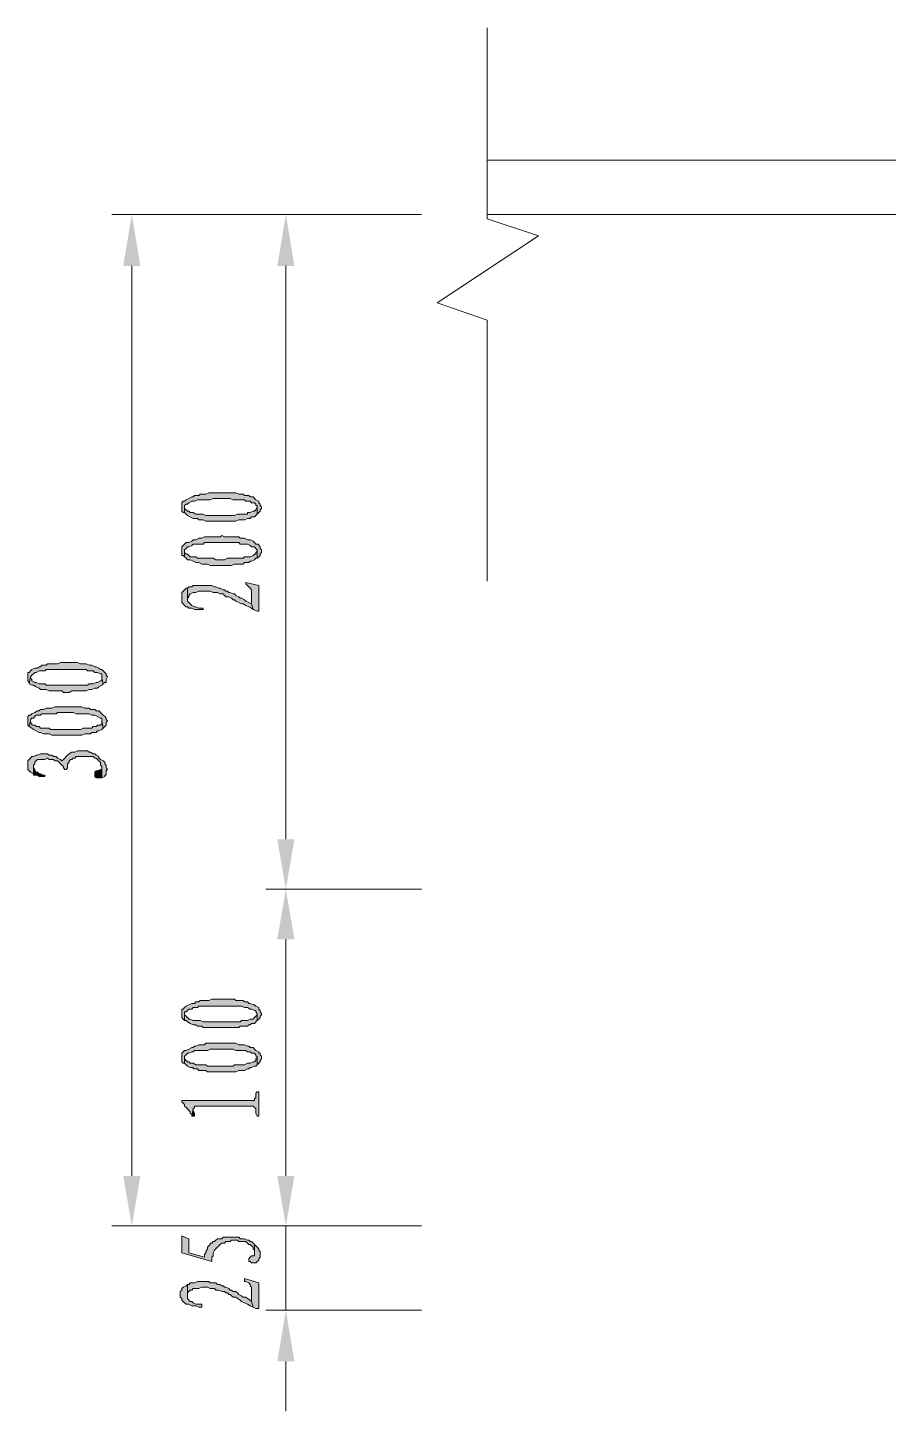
# Model space of a CAD drawing. Header units: inches. Extents: x 20 to 409, y 5 to 283.
# Drawn here: x 100.68 to 126.22, y 83.71 to 124.77 of the extents above; entities that cross this region are included whole.
import ezdxf

# ---------------------------------------------------------------- set-up
doc = ezdxf.new("R2010")
doc.units = ezdxf.units.IN
doc.header["$MEASUREMENT"] = 0
doc.layers.add('C00-00-00', color=7, linetype='Continuous')

msp = doc.modelspace()

# ---------------------------------------------------------------- hatches: boundary and pattern name
at = {"layer": 'C00-00-00'}
h = msp.add_hatch(color=0, dxfattribs=at)
h.dxf.hatch_style = 2
h.paths.add_polyline_path([(103.514, 117.704), (104.022, 117.704), (103.768, 119.228)])
h = msp.add_hatch(color=0, dxfattribs=at)
h.dxf.hatch_style = 2
h.paths.add_polyline_path([(108.086, 117.704), (108.594, 117.704), (108.34, 119.228)])
h = msp.add_hatch(color=0, dxfattribs=at)
h.dxf.hatch_style = 2
h.paths.add_polyline_path([(105.25, 110.55), (105.25, 110.423), (105.292, 110.381), (105.334, 110.381), (105.334, 110.55), (105.334, 110.592), (105.377, 110.635), (105.419, 110.635), (105.461, 110.677), (105.546, 110.719), (105.631, 110.719), (105.715, 110.762), (106.096, 110.762), (106.181, 110.804), (106.435, 110.804), (106.689, 110.804), (106.774, 110.762), (107.112, 110.762), (107.155, 110.719), (107.282, 110.719), (107.324, 110.677), (107.409, 110.677), (107.451, 110.635), (107.451, 110.592), (107.493, 110.592), (107.493, 110.338), (107.536, 110.381), (107.578, 110.423), (107.578, 110.465), (107.62, 110.508), (107.62, 110.55), (107.578, 110.592), (107.578, 110.635), (107.536, 110.677), (107.536, 110.719), (107.451, 110.762), (107.409, 110.804), (107.366, 110.846), (107.282, 110.846), (107.239, 110.889), (107.112, 110.889), (107.07, 110.931), (106.943, 110.931), (106.858, 110.973), (106.054, 110.973), (105.969, 110.931), (105.8, 110.931), (105.758, 110.889), (105.631, 110.889), (105.588, 110.846), (105.546, 110.846), (105.461, 110.804), (105.377, 110.762), (105.334, 110.719), (105.292, 110.719), (105.25, 110.677)])
h = msp.add_hatch(color=0, dxfattribs=at)
h.dxf.hatch_style = 2
h.paths.add_polyline_path([(105.334, 110.381), (105.377, 110.338), (105.419, 110.296), (105.504, 110.254), (105.588, 110.211), (105.715, 110.211), (105.758, 110.169), (105.885, 110.169), (105.969, 110.127), (106.858, 110.127), (106.943, 110.169), (106.985, 110.169), (107.07, 110.169), (107.112, 110.169), (107.197, 110.211), (107.282, 110.211), (107.324, 110.254), (107.409, 110.254), (107.451, 110.296), (107.493, 110.338), (107.493, 110.55), (107.451, 110.465), (107.409, 110.423), (107.366, 110.423), (107.282, 110.381), (107.197, 110.381), (107.197, 110.338), (106.901, 110.338), (106.816, 110.296), (105.969, 110.296), (105.885, 110.338), (105.673, 110.338), (105.588, 110.381), (105.504, 110.381), (105.461, 110.423), (105.419, 110.423), (105.377, 110.465), (105.334, 110.508), (105.334, 110.55)])
h = msp.add_hatch(color=0, dxfattribs=at)
h.dxf.hatch_style = 2
h.paths.add_polyline_path([(105.25, 109.238), (105.25, 109.111), (105.292, 109.111), (105.334, 109.068), (105.334, 109.28), (105.377, 109.322), (105.419, 109.365), (105.461, 109.365), (105.546, 109.407), (105.588, 109.449), (105.885, 109.449), (105.927, 109.492), (106.435, 109.492), (106.943, 109.492), (106.985, 109.449), (107.197, 109.449), (107.282, 109.407), (107.324, 109.365), (107.409, 109.365), (107.451, 109.322), (107.493, 109.28), (107.493, 109.026), (107.536, 109.068), (107.578, 109.111), (107.578, 109.153), (107.62, 109.195), (107.62, 109.28), (107.578, 109.322), (107.578, 109.365), (107.536, 109.407), (107.536, 109.449), (107.451, 109.449), (107.409, 109.492), (107.366, 109.534), (107.282, 109.576), (107.197, 109.576), (107.112, 109.619), (106.985, 109.619), (106.943, 109.661), (106.52, 109.661), (106.435, 109.703), (106.393, 109.661), (105.927, 109.661), (105.842, 109.619), (105.758, 109.619), (105.673, 109.576), (105.588, 109.576), (105.546, 109.534), (105.461, 109.492), (105.377, 109.492), (105.334, 109.449), (105.292, 109.407), (105.25, 109.365)])
h = msp.add_hatch(color=0, dxfattribs=at)
h.dxf.hatch_style = 2
h.paths.add_polyline_path([(105.334, 109.068), (105.377, 109.026), (105.419, 108.984), (105.504, 108.984), (105.588, 108.941), (105.673, 108.899), (105.758, 108.899), (105.842, 108.857), (106.012, 108.857), (106.096, 108.814), (106.731, 108.814), (106.816, 108.857), (106.985, 108.857), (107.07, 108.857), (107.112, 108.899), (107.239, 108.899), (107.282, 108.941), (107.324, 108.941), (107.409, 108.984), (107.451, 109.026), (107.493, 109.026), (107.493, 109.238), (107.451, 109.195), (107.451, 109.153), (107.409, 109.153), (107.366, 109.111), (107.282, 109.068), (107.112, 109.068), (107.07, 109.026), (106.604, 109.026), (106.52, 108.984), (106.266, 108.984), (106.181, 109.026), (105.715, 109.026), (105.673, 109.068), (105.504, 109.068), (105.461, 109.111), (105.419, 109.153), (105.377, 109.153), (105.334, 109.195), (105.334, 109.238)])
h = msp.add_hatch(color=0, dxfattribs=at)
h.dxf.hatch_style = 2
h.paths.add_polyline_path([(105.25, 107.883), (105.25, 107.714), (105.292, 107.671), (105.334, 107.629), (105.377, 107.587), (105.419, 107.587), (105.461, 107.544), (105.546, 107.544), (105.631, 107.502), (105.885, 107.502), (105.885, 107.544), (105.758, 107.544), (105.673, 107.587), (105.631, 107.587), (105.546, 107.629), (105.504, 107.671), (105.461, 107.714), (105.419, 107.756), (105.419, 107.798), (105.419, 108.137), (105.377, 108.137), (105.334, 108.095), (105.292, 108.052), (105.25, 108.01)])
h = msp.add_hatch(color=0, dxfattribs=at)
h.dxf.hatch_style = 2
h.paths.add_polyline_path([(105.419, 108.137), (105.419, 107.798), (105.419, 107.841), (105.461, 107.883), (105.461, 107.925), (105.504, 107.968), (105.588, 108.01), (105.673, 108.01), (105.758, 108.052), (106.096, 108.052), (106.181, 108.01), (106.308, 108.01), (106.393, 107.968), (106.477, 107.968), (106.52, 107.925), (106.562, 107.883), (106.604, 107.883), (106.647, 107.883), (106.731, 107.841), (106.774, 107.798), (106.816, 107.798), (106.858, 107.756), (106.943, 107.714), (107.028, 107.671), (107.07, 107.671), (107.155, 107.629), (107.239, 107.587), (107.324, 107.544), (107.366, 107.502), (107.324, 107.671), (107.239, 107.714), (107.155, 107.756), (107.112, 107.798), (107.028, 107.841), (106.985, 107.841), (106.943, 107.883), (106.858, 107.925), (106.816, 107.968), (106.774, 107.968), (106.689, 108.01), (106.647, 108.01), (106.604, 108.052), (106.562, 108.052), (106.52, 108.095), (106.477, 108.095), (106.393, 108.137), (106.35, 108.137), (106.266, 108.179), (106.223, 108.179), (106.139, 108.222), (105.588, 108.222), (105.546, 108.179), (105.461, 108.179)])
h = msp.add_hatch(color=0, dxfattribs=at)
h.dxf.hatch_style = 2
h.paths.add_polyline_path([(107.155, 108.306), (107.155, 108.264), (107.197, 108.222), (107.239, 108.179), (107.282, 108.137), (107.324, 108.095), (107.324, 107.671), (107.366, 107.502), (107.493, 107.46), (107.536, 107.46), (107.536, 108.222)])
h = msp.add_hatch(color=0, dxfattribs=at)
h.dxf.hatch_style = 2
h.paths.add_polyline_path([(100.678, 105.512), (100.678, 105.385), (100.72, 105.343), (100.72, 105.301), (100.762, 105.512), (100.805, 105.555), (100.847, 105.597), (100.889, 105.639), (100.932, 105.639), (101.016, 105.682), (101.186, 105.682), (101.228, 105.724), (101.821, 105.724), (101.863, 105.724), (102.413, 105.724), (102.456, 105.682), (102.625, 105.682), (102.667, 105.639), (102.752, 105.639), (102.837, 105.597), (102.879, 105.597), (102.879, 105.555), (102.879, 105.47), (102.921, 105.301), (102.964, 105.343), (103.006, 105.343), (103.006, 105.385), (103.006, 105.428), (103.048, 105.512), (103.006, 105.555), (103.006, 105.597), (102.964, 105.639), (102.921, 105.682), (102.879, 105.724), (102.837, 105.724), (102.794, 105.766), (102.71, 105.809), (102.667, 105.809), (102.583, 105.851), (102.498, 105.851), (102.413, 105.893), (102.244, 105.893), (102.159, 105.936), (101.651, 105.936), (101.567, 105.893), (101.27, 105.893), (101.228, 105.851), (101.101, 105.851), (101.059, 105.809), (101.016, 105.809), (100.974, 105.766), (100.889, 105.766), (100.805, 105.724), (100.762, 105.682), (100.72, 105.639), (100.678, 105.639), (100.678, 105.597)])
h = msp.add_hatch(color=0, dxfattribs=at)
h.dxf.hatch_style = 2
h.paths.add_polyline_path([(100.72, 105.301), (100.805, 105.258), (100.847, 105.258), (100.932, 105.216), (101.016, 105.174), (101.059, 105.131), (101.228, 105.131), (101.313, 105.089), (101.694, 105.089), (101.736, 105.047), (101.905, 105.047), (101.99, 105.089), (102.413, 105.089), (102.498, 105.131), (102.583, 105.131), (102.667, 105.174), (102.752, 105.174), (102.794, 105.216), (102.879, 105.258), (102.921, 105.301), (102.879, 105.47), (102.879, 105.385), (102.837, 105.385), (102.752, 105.343), (102.71, 105.343), (102.625, 105.301), (102.498, 105.301), (102.456, 105.258), (101.228, 105.258), (101.186, 105.301), (101.016, 105.301), (100.932, 105.343), (100.889, 105.343), (100.805, 105.385), (100.805, 105.428), (100.762, 105.47), (100.762, 105.512)])
h = msp.add_hatch(color=0, dxfattribs=at)
h.dxf.hatch_style = 2
h.paths.add_polyline_path([(100.678, 104.2), (100.678, 104.073), (100.72, 104.031), (100.762, 104.2), (100.762, 104.242), (100.805, 104.285), (100.847, 104.285), (100.889, 104.327), (100.932, 104.369), (101.059, 104.369), (101.101, 104.412), (101.524, 104.412), (101.567, 104.454), (101.821, 104.454), (101.863, 104.454), (102.032, 104.454), (102.117, 104.412), (102.498, 104.412), (102.583, 104.369), (102.667, 104.369), (102.752, 104.327), (102.837, 104.285), (102.879, 104.285), (102.879, 104.242), (102.879, 104.2), (102.921, 103.988), (102.964, 104.031), (103.006, 104.073), (103.006, 104.158), (103.048, 104.2), (103.006, 104.242), (103.006, 104.285), (102.964, 104.327), (102.921, 104.369), (102.879, 104.412), (102.837, 104.454), (102.794, 104.496), (102.71, 104.496), (102.667, 104.539), (102.54, 104.539), (102.498, 104.581), (102.371, 104.581), (102.286, 104.623), (101.482, 104.623), (101.397, 104.581), (101.228, 104.581), (101.143, 104.539), (101.059, 104.539), (101.016, 104.496), (100.974, 104.496), (100.889, 104.454), (100.805, 104.412), (100.762, 104.369), (100.72, 104.369), (100.678, 104.327)])
h = msp.add_hatch(color=0, dxfattribs=at)
h.dxf.hatch_style = 2
h.paths.add_polyline_path([(100.72, 104.031), (100.805, 103.988), (100.847, 103.946), (100.932, 103.904), (101.016, 103.861), (101.059, 103.861), (101.143, 103.819), (101.313, 103.819), (101.397, 103.777), (102.286, 103.777), (102.371, 103.819), (102.413, 103.819), (102.498, 103.819), (102.54, 103.819), (102.583, 103.861), (102.71, 103.861), (102.752, 103.904), (102.794, 103.904), (102.879, 103.946), (102.921, 103.988), (102.879, 104.2), (102.879, 104.115), (102.837, 104.073), (102.752, 104.073), (102.71, 104.031), (102.625, 104.031), (102.583, 103.988), (102.329, 103.988), (102.244, 103.946), (101.355, 103.946), (101.313, 103.988), (101.059, 103.988), (101.016, 104.031), (100.932, 104.031), (100.889, 104.073), (100.805, 104.073), (100.805, 104.115), (100.762, 104.158), (100.762, 104.2)])
h = msp.add_hatch(color=0, dxfattribs=at)
h.dxf.hatch_style = 2
h.paths.add_polyline_path([(100.678, 102.888), (100.678, 102.761), (100.72, 102.718), (100.762, 102.676), (100.847, 102.634), (100.847, 102.591), (100.847, 102.845), (100.847, 102.888), (100.889, 102.93), (100.889, 102.972), (100.932, 103.015), (100.974, 103.057), (101.186, 103.057), (101.27, 103.099), (101.313, 103.057), (101.44, 103.057), (101.482, 103.015), (101.567, 103.015), (101.609, 102.972), (101.651, 102.93), (101.694, 102.888), (101.736, 102.845), (101.736, 102.803), (101.778, 102.761), (101.821, 102.761), (101.863, 102.803), (101.863, 102.93), (101.905, 102.972), (101.905, 103.015), (101.948, 103.057), (101.99, 103.057), (102.032, 103.099), (102.075, 103.099), (102.117, 103.142), (102.625, 103.142), (102.667, 103.099), (102.71, 103.099), (102.752, 103.057), (102.794, 103.015), (102.837, 102.972), (102.837, 102.888), (102.879, 102.845), (102.879, 102.507), (102.964, 102.549), (102.964, 102.591), (103.006, 102.591), (103.006, 102.718), (103.048, 102.761), (103.006, 102.803), (103.006, 102.888), (102.964, 102.93), (102.964, 102.972), (102.921, 103.015), (102.837, 103.057), (102.794, 103.099), (102.794, 103.142), (102.71, 103.184), (102.667, 103.226), (102.625, 103.226), (102.54, 103.269), (102.498, 103.269), (102.456, 103.311), (102.159, 103.311), (102.075, 103.269), (101.99, 103.269), (101.905, 103.226), (101.863, 103.184), (101.821, 103.142), (101.778, 103.099), (101.736, 103.057), (101.694, 103.015), (101.651, 103.057), (101.567, 103.099), (101.524, 103.142), (101.44, 103.142), (101.397, 103.184), (101.313, 103.184), (101.27, 103.226), (101.059, 103.226), (100.974, 103.184), (100.932, 103.184), (100.847, 103.142), (100.805, 103.142), (100.762, 103.099), (100.72, 103.057), (100.678, 103.015)])
h = msp.add_hatch(color=0, dxfattribs=at)
h.dxf.hatch_style = 2
h.paths.add_polyline_path([(100.847, 102.591), (100.974, 102.591), (101.016, 102.549), (101.186, 102.549), (101.186, 102.591), (101.143, 102.591), (101.059, 102.634), (101.016, 102.634), (100.974, 102.676), (100.932, 102.676), (100.889, 102.718), (100.889, 102.761), (100.847, 102.803), (100.847, 102.845)])
h = msp.add_hatch(color=0, dxfattribs=at)
h.dxf.hatch_style = 2
h.paths.add_polyline_path([(102.667, 102.591), (102.667, 102.549), (102.71, 102.507), (102.879, 102.507), (102.879, 102.761), (102.837, 102.761), (102.752, 102.718), (102.71, 102.718), (102.667, 102.676)])
h = msp.add_hatch(color=0, dxfattribs=at)
h.dxf.hatch_style = 2
h.paths.add_polyline_path([(108.086, 100.686), (108.594, 100.686), (108.34, 99.205)])
h = msp.add_hatch(color=0, dxfattribs=at)
h.dxf.hatch_style = 2
h.paths.add_polyline_path([(108.086, 97.723), (108.594, 97.723), (108.34, 99.205)])
h = msp.add_hatch(color=0, dxfattribs=at)
h.dxf.hatch_style = 2
h.paths.add_polyline_path([(105.25, 95.522), (105.25, 95.395), (105.292, 95.352), (105.334, 95.31), (105.334, 95.564), (105.377, 95.564), (105.419, 95.606), (105.461, 95.649), (105.546, 95.649), (105.588, 95.691), (105.715, 95.691), (105.758, 95.733), (106.435, 95.733), (107.028, 95.733), (107.112, 95.691), (107.197, 95.691), (107.282, 95.649), (107.324, 95.649), (107.409, 95.606), (107.451, 95.606), (107.451, 95.564), (107.493, 95.522), (107.493, 95.31), (107.536, 95.352), (107.578, 95.395), (107.578, 95.437), (107.62, 95.479), (107.62, 95.522), (107.578, 95.564), (107.578, 95.606), (107.536, 95.649), (107.536, 95.691), (107.451, 95.733), (107.409, 95.776), (107.366, 95.776), (107.282, 95.818), (107.239, 95.818), (107.197, 95.86), (107.112, 95.86), (107.07, 95.903), (106.858, 95.903), (106.816, 95.945), (106.139, 95.945), (106.054, 95.903), (105.8, 95.903), (105.758, 95.86), (105.673, 95.86), (105.631, 95.818), (105.546, 95.818), (105.461, 95.776), (105.377, 95.733), (105.334, 95.691), (105.292, 95.649), (105.25, 95.649), (105.25, 95.606)])
h = msp.add_hatch(color=0, dxfattribs=at)
h.dxf.hatch_style = 2
h.paths.add_polyline_path([(105.334, 95.31), (105.377, 95.31), (105.419, 95.268), (105.504, 95.225), (105.588, 95.183), (105.673, 95.183), (105.715, 95.141), (105.842, 95.141), (105.885, 95.098), (106.943, 95.098), (106.985, 95.141), (107.07, 95.141), (107.197, 95.141), (107.239, 95.183), (107.282, 95.183), (107.324, 95.225), (107.409, 95.225), (107.451, 95.268), (107.493, 95.31), (107.493, 95.479), (107.451, 95.437), (107.409, 95.395), (107.366, 95.352), (107.282, 95.352), (107.197, 95.31), (107.028, 95.31), (106.985, 95.268), (105.885, 95.268), (105.8, 95.31), (105.588, 95.31), (105.504, 95.352), (105.461, 95.352), (105.419, 95.395), (105.377, 95.437), (105.334, 95.479), (105.334, 95.522)])
h = msp.add_hatch(color=0, dxfattribs=at)
h.dxf.hatch_style = 2
h.paths.add_polyline_path([(105.25, 94.209), (105.25, 94.082), (105.292, 94.04), (105.334, 94.04), (105.334, 94.209), (105.334, 94.252), (105.377, 94.294), (105.419, 94.336), (105.461, 94.336), (105.546, 94.379), (105.588, 94.379), (105.631, 94.421), (106.012, 94.421), (106.096, 94.463), (106.435, 94.463), (106.774, 94.463), (106.858, 94.421), (107.155, 94.421), (107.197, 94.379), (107.282, 94.379), (107.324, 94.336), (107.409, 94.336), (107.451, 94.294), (107.451, 94.252), (107.493, 94.252), (107.493, 93.998), (107.536, 94.04), (107.578, 94.082), (107.578, 94.125), (107.62, 94.167), (107.62, 94.252), (107.578, 94.294), (107.578, 94.336), (107.536, 94.336), (107.536, 94.379), (107.451, 94.421), (107.409, 94.463), (107.366, 94.506), (107.282, 94.506), (107.239, 94.548), (107.197, 94.548), (107.112, 94.59), (106.943, 94.59), (106.858, 94.633), (105.969, 94.633), (105.927, 94.59), (105.758, 94.59), (105.673, 94.548), (105.631, 94.548), (105.588, 94.506), (105.546, 94.506), (105.461, 94.463), (105.377, 94.421), (105.334, 94.421), (105.292, 94.379), (105.25, 94.336)])
h = msp.add_hatch(color=0, dxfattribs=at)
h.dxf.hatch_style = 2
h.paths.add_polyline_path([(105.334, 94.04), (105.377, 93.998), (105.419, 93.955), (105.504, 93.913), (105.588, 93.913), (105.588, 93.871), (105.715, 93.871), (105.758, 93.828), (105.969, 93.828), (106.012, 93.786), (106.858, 93.786), (106.943, 93.828), (106.985, 93.828), (107.07, 93.828), (107.112, 93.828), (107.197, 93.871), (107.239, 93.871), (107.282, 93.913), (107.324, 93.913), (107.409, 93.955), (107.451, 93.955), (107.493, 93.998), (107.493, 94.209), (107.451, 94.167), (107.451, 94.125), (107.409, 94.082), (107.366, 94.082), (107.282, 94.04), (107.197, 94.04), (107.112, 93.998), (106.816, 93.998), (106.774, 93.955), (106.012, 93.955), (105.969, 93.998), (105.673, 93.998), (105.588, 94.04), (105.504, 94.04), (105.461, 94.082), (105.419, 94.082), (105.377, 94.125), (105.334, 94.167), (105.334, 94.209)])
h = msp.add_hatch(color=0, dxfattribs=at)
h.dxf.hatch_style = 2
h.paths.add_polyline_path([(105.25, 92.939), (105.25, 92.897), (105.292, 92.855), (105.334, 92.812), (105.334, 92.77), (105.377, 92.728), (105.419, 92.685), (105.461, 92.643), (105.504, 92.601), (105.504, 92.558), (105.546, 92.516), (105.546, 92.474), (105.588, 92.685), (105.631, 92.728), (105.631, 92.77), (105.715, 92.77), (107.366, 92.77), (107.409, 92.728), (107.451, 92.685), (107.451, 92.558), (107.493, 92.474), (107.536, 92.474), (107.536, 93.193), (107.493, 93.193), (107.451, 93.151), (107.451, 93.024), (107.409, 92.982), (107.409, 92.939), (107.366, 92.939)])
h = msp.add_hatch(color=0, dxfattribs=at)
h.dxf.hatch_style = 2
h.paths.add_polyline_path([(105.546, 92.474), (105.631, 92.474), (105.631, 92.516), (105.631, 92.558), (105.588, 92.643), (105.588, 92.685)])
h = msp.add_hatch(color=0, dxfattribs=at)
h.dxf.hatch_style = 2
h.paths.add_polyline_path([(103.514, 90.696), (104.022, 90.696), (103.768, 89.214)])
h = msp.add_hatch(color=0, dxfattribs=at)
h.dxf.hatch_style = 2
h.paths.add_polyline_path([(108.086, 90.696), (108.594, 90.696), (108.34, 89.214)])
h = msp.add_hatch(color=0, dxfattribs=at)
h.dxf.hatch_style = 2
h.paths.add_polyline_path([(108.086, 90.696), (108.594, 90.696), (108.34, 89.214)])
h = msp.add_hatch(color=0, dxfattribs=at)
h.dxf.hatch_style = 2
h.paths.add_polyline_path([(105.25, 88.918), (105.25, 88.41), (106.139, 88.156), (106.139, 88.283), (106.181, 88.325), (106.181, 88.41), (106.223, 88.494), (106.266, 88.537), (106.308, 88.579), (106.35, 88.621), (106.393, 88.664), (106.435, 88.706), (106.52, 88.706), (106.562, 88.748), (106.689, 88.748), (106.731, 88.791), (106.901, 88.791), (106.943, 88.748), (107.112, 88.748), (107.155, 88.748), (107.197, 88.706), (107.239, 88.664), (107.282, 88.664), (107.324, 88.621), (107.366, 88.579), (107.366, 88.537), (107.409, 88.494), (107.409, 88.325), (107.409, 88.664), (107.366, 88.706), (107.324, 88.748), (107.282, 88.748), (107.239, 88.791), (107.197, 88.791), (107.112, 88.833), (106.985, 88.833), (106.943, 88.875), (106.477, 88.875), (106.435, 88.833), (106.308, 88.833), (106.266, 88.791), (106.223, 88.748), (106.181, 88.748), (106.139, 88.706), (106.096, 88.706), (106.096, 88.664), (106.054, 88.621), (106.012, 88.579), (106.012, 88.537), (105.969, 88.452), (105.969, 88.41), (105.927, 88.367), (105.927, 88.283), (105.461, 88.41), (105.461, 88.833)])
h = msp.add_hatch(color=0, dxfattribs=at)
h.dxf.hatch_style = 2
h.paths.add_polyline_path([(107.239, 88.198), (107.239, 88.156), (107.282, 88.156), (107.324, 88.113), (107.451, 88.113), (107.493, 88.156), (107.536, 88.198), (107.536, 88.24), (107.578, 88.283), (107.578, 88.452), (107.536, 88.494), (107.536, 88.537), (107.493, 88.579), (107.451, 88.621), (107.409, 88.664), (107.409, 88.325), (107.324, 88.325), (107.282, 88.283), (107.239, 88.24)])
h = msp.add_hatch(color=0, dxfattribs=at)
h.dxf.hatch_style = 2
h.paths.add_polyline_path([(105.207, 87.224), (105.207, 87.097), (105.25, 87.055), (105.25, 87.013), (105.292, 86.97), (105.334, 86.928), (105.377, 86.886), (105.461, 86.886), (105.546, 86.843), (105.673, 86.843), (105.758, 86.801), (105.842, 86.801), (105.842, 86.886), (105.673, 86.886), (105.588, 86.928), (105.546, 86.97), (105.504, 86.97), (105.461, 87.013), (105.419, 87.055), (105.419, 87.097), (105.419, 87.14), (105.419, 87.478), (105.377, 87.436), (105.292, 87.394), (105.25, 87.351), (105.25, 87.309), (105.207, 87.267)])
h = msp.add_hatch(color=0, dxfattribs=at)
h.dxf.hatch_style = 2
h.paths.add_polyline_path([(105.419, 87.478), (105.419, 87.14), (105.419, 87.182), (105.419, 87.224), (105.461, 87.267), (105.504, 87.309), (105.546, 87.309), (105.588, 87.351), (105.758, 87.351), (105.842, 87.394), (106.012, 87.394), (106.096, 87.351), (106.223, 87.351), (106.266, 87.309), (106.35, 87.309), (106.435, 87.267), (106.52, 87.267), (106.562, 87.224), (106.604, 87.224), (106.647, 87.182), (106.689, 87.182), (106.731, 87.14), (106.774, 87.097), (106.858, 87.097), (106.901, 87.055), (106.985, 87.013), (107.028, 86.97), (107.112, 86.928), (107.197, 86.886), (107.282, 86.843), (107.366, 86.801), (107.324, 86.97), (107.282, 87.013), (107.197, 87.055), (107.155, 87.097), (107.07, 87.097), (107.028, 87.14), (106.943, 87.182), (106.901, 87.224), (106.858, 87.267), (106.774, 87.267), (106.731, 87.309), (106.689, 87.309), (106.647, 87.351), (106.562, 87.394), (106.52, 87.394), (106.477, 87.436), (106.435, 87.436), (106.393, 87.478), (106.308, 87.478), (106.266, 87.521), (106.096, 87.521), (106.054, 87.563), (105.715, 87.563), (105.631, 87.521), (105.504, 87.521), (105.461, 87.478)])
h = msp.add_hatch(color=0, dxfattribs=at)
h.dxf.hatch_style = 2
h.paths.add_polyline_path([(107.112, 87.648), (107.112, 87.563), (107.155, 87.563), (107.239, 87.521), (107.282, 87.478), (107.282, 87.436), (107.324, 87.394), (107.324, 86.97), (107.366, 86.801), (107.451, 86.759), (107.536, 86.759), (107.536, 87.521)])
h = msp.add_hatch(color=0, dxfattribs=at)
h.dxf.hatch_style = 2
h.paths.add_polyline_path([(108.086, 85.192), (108.594, 85.192), (108.34, 86.716)])

# ---------------------------------------------------------------- linework, layer by layer
at = {"layer": 'C00-00-00', "color": 0, "lineweight": 0}
for points in [[(114.309, 124.774), (114.309, 119.101), (115.833, 118.593), (112.827, 116.604), (114.309, 116.096), (114.309, 108.349)], [(173.703, 120.837), (114.309, 120.837)], [(107.747, 119.228), (103.175, 119.228)], [(112.362, 119.228), (107.747, 119.228)], [(173.703, 119.228), (114.309, 119.228)], [(103.768, 90.696), (103.768, 117.704)], [(108.34, 100.686), (108.34, 117.704)], [(112.362, 99.205), (107.747, 99.205)], [(112.362, 99.205), (107.747, 99.205)], [(108.34, 97.723), (108.34, 90.696)], [(108.34, 90.696), (108.34, 92.22)], [(107.747, 89.214), (103.175, 89.214)], [(112.362, 89.214), (107.747, 89.214)], [(112.362, 89.214), (107.747, 89.214)], [(108.34, 89.214), (108.34, 86.716)], [(112.362, 86.716), (107.747, 86.716)], [(108.34, 85.192), (108.34, 83.711)]]:
    msp.add_lwpolyline(points, dxfattribs=at)
for points in [[(105.25, 110.55), (105.25, 110.423), (105.292, 110.381), (105.334, 110.381), (105.334, 110.55), (105.334, 110.592), (105.377, 110.635), (105.419, 110.635), (105.461, 110.677), (105.546, 110.719), (105.631, 110.719), (105.715, 110.762), (106.096, 110.762), (106.181, 110.804), (106.435, 110.804), (106.689, 110.804), (106.774, 110.762), (107.112, 110.762), (107.155, 110.719), (107.282, 110.719), (107.324, 110.677), (107.409, 110.677), (107.451, 110.635), (107.451, 110.592), (107.493, 110.592), (107.493, 110.338), (107.536, 110.381), (107.578, 110.423), (107.578, 110.465), (107.62, 110.508), (107.62, 110.55), (107.578, 110.592), (107.578, 110.635), (107.536, 110.677), (107.536, 110.719), (107.451, 110.762), (107.409, 110.804), (107.366, 110.846), (107.282, 110.846), (107.239, 110.889), (107.112, 110.889), (107.07, 110.931), (106.943, 110.931), (106.858, 110.973), (106.054, 110.973), (105.969, 110.931), (105.8, 110.931), (105.758, 110.889), (105.631, 110.889), (105.588, 110.846), (105.546, 110.846), (105.461, 110.804), (105.377, 110.762), (105.334, 110.719), (105.292, 110.719), (105.25, 110.677)], [(105.334, 110.381), (105.377, 110.338), (105.419, 110.296), (105.504, 110.254), (105.588, 110.211), (105.715, 110.211), (105.758, 110.169), (105.885, 110.169), (105.969, 110.127), (106.858, 110.127), (106.943, 110.169), (106.985, 110.169), (107.07, 110.169), (107.112, 110.169), (107.197, 110.211), (107.282, 110.211), (107.324, 110.254), (107.409, 110.254), (107.451, 110.296), (107.493, 110.338), (107.493, 110.55), (107.451, 110.465), (107.409, 110.423), (107.366, 110.423), (107.282, 110.381), (107.197, 110.381), (107.197, 110.338), (106.901, 110.338), (106.816, 110.296), (105.969, 110.296), (105.885, 110.338), (105.673, 110.338), (105.588, 110.381), (105.504, 110.381), (105.461, 110.423), (105.419, 110.423), (105.377, 110.465), (105.334, 110.508), (105.334, 110.55)], [(105.25, 109.238), (105.25, 109.111), (105.292, 109.111), (105.334, 109.068), (105.334, 109.28), (105.377, 109.322), (105.419, 109.365), (105.461, 109.365), (105.546, 109.407), (105.588, 109.449), (105.885, 109.449), (105.927, 109.492), (106.435, 109.492), (106.943, 109.492), (106.985, 109.449), (107.197, 109.449), (107.282, 109.407), (107.324, 109.365), (107.409, 109.365), (107.451, 109.322), (107.493, 109.28), (107.493, 109.026), (107.536, 109.068), (107.578, 109.111), (107.578, 109.153), (107.62, 109.195), (107.62, 109.28), (107.578, 109.322), (107.578, 109.365), (107.536, 109.407), (107.536, 109.449), (107.451, 109.449), (107.409, 109.492), (107.366, 109.534), (107.282, 109.576), (107.197, 109.576), (107.112, 109.619), (106.985, 109.619), (106.943, 109.661), (106.52, 109.661), (106.435, 109.703), (106.393, 109.661), (105.927, 109.661), (105.842, 109.619), (105.758, 109.619), (105.673, 109.576), (105.588, 109.576), (105.546, 109.534), (105.461, 109.492), (105.377, 109.492), (105.334, 109.449), (105.292, 109.407), (105.25, 109.365)], [(105.334, 109.068), (105.377, 109.026), (105.419, 108.984), (105.504, 108.984), (105.588, 108.941), (105.673, 108.899), (105.758, 108.899), (105.842, 108.857), (106.012, 108.857), (106.096, 108.814), (106.731, 108.814), (106.816, 108.857), (106.985, 108.857), (107.07, 108.857), (107.112, 108.899), (107.239, 108.899), (107.282, 108.941), (107.324, 108.941), (107.409, 108.984), (107.451, 109.026), (107.493, 109.026), (107.493, 109.238), (107.451, 109.195), (107.451, 109.153), (107.409, 109.153), (107.366, 109.111), (107.282, 109.068), (107.112, 109.068), (107.07, 109.026), (106.604, 109.026), (106.52, 108.984), (106.266, 108.984), (106.181, 109.026), (105.715, 109.026), (105.673, 109.068), (105.504, 109.068), (105.461, 109.111), (105.419, 109.153), (105.377, 109.153), (105.334, 109.195), (105.334, 109.238)], [(105.25, 107.883), (105.25, 107.714), (105.292, 107.671), (105.334, 107.629), (105.377, 107.587), (105.419, 107.587), (105.461, 107.544), (105.546, 107.544), (105.631, 107.502), (105.885, 107.502), (105.885, 107.544), (105.758, 107.544), (105.673, 107.587), (105.631, 107.587), (105.546, 107.629), (105.504, 107.671), (105.461, 107.714), (105.419, 107.756), (105.419, 107.798), (105.419, 108.137), (105.377, 108.137), (105.334, 108.095), (105.292, 108.052), (105.25, 108.01)], [(105.419, 108.137), (105.419, 107.798), (105.419, 107.841), (105.461, 107.883), (105.461, 107.925), (105.504, 107.968), (105.588, 108.01), (105.673, 108.01), (105.758, 108.052), (106.096, 108.052), (106.181, 108.01), (106.308, 108.01), (106.393, 107.968), (106.477, 107.968), (106.52, 107.925), (106.562, 107.883), (106.604, 107.883), (106.647, 107.883), (106.731, 107.841), (106.774, 107.798), (106.816, 107.798), (106.858, 107.756), (106.943, 107.714), (107.028, 107.671), (107.07, 107.671), (107.155, 107.629), (107.239, 107.587), (107.324, 107.544), (107.366, 107.502), (107.324, 107.671), (107.239, 107.714), (107.155, 107.756), (107.112, 107.798), (107.028, 107.841), (106.985, 107.841), (106.943, 107.883), (106.858, 107.925), (106.816, 107.968), (106.774, 107.968), (106.689, 108.01), (106.647, 108.01), (106.604, 108.052), (106.562, 108.052), (106.52, 108.095), (106.477, 108.095), (106.393, 108.137), (106.35, 108.137), (106.266, 108.179), (106.223, 108.179), (106.139, 108.222), (105.588, 108.222), (105.546, 108.179), (105.461, 108.179)], [(107.155, 108.306), (107.155, 108.264), (107.197, 108.222), (107.239, 108.179), (107.282, 108.137), (107.324, 108.095), (107.324, 107.671), (107.366, 107.502), (107.493, 107.46), (107.536, 107.46), (107.536, 108.222)], [(100.678, 105.512), (100.678, 105.385), (100.72, 105.343), (100.72, 105.301), (100.762, 105.512), (100.805, 105.555), (100.847, 105.597), (100.889, 105.639), (100.932, 105.639), (101.016, 105.682), (101.186, 105.682), (101.228, 105.724), (101.821, 105.724), (101.863, 105.724), (102.413, 105.724), (102.456, 105.682), (102.625, 105.682), (102.667, 105.639), (102.752, 105.639), (102.837, 105.597), (102.879, 105.597), (102.879, 105.555), (102.879, 105.47), (102.921, 105.301), (102.964, 105.343), (103.006, 105.343), (103.006, 105.385), (103.006, 105.428), (103.048, 105.512), (103.006, 105.555), (103.006, 105.597), (102.964, 105.639), (102.921, 105.682), (102.879, 105.724), (102.837, 105.724), (102.794, 105.766), (102.71, 105.809), (102.667, 105.809), (102.583, 105.851), (102.498, 105.851), (102.413, 105.893), (102.244, 105.893), (102.159, 105.936), (101.651, 105.936), (101.567, 105.893), (101.27, 105.893), (101.228, 105.851), (101.101, 105.851), (101.059, 105.809), (101.016, 105.809), (100.974, 105.766), (100.889, 105.766), (100.805, 105.724), (100.762, 105.682), (100.72, 105.639), (100.678, 105.639), (100.678, 105.597)], [(100.72, 105.301), (100.805, 105.258), (100.847, 105.258), (100.932, 105.216), (101.016, 105.174), (101.059, 105.131), (101.228, 105.131), (101.313, 105.089), (101.694, 105.089), (101.736, 105.047), (101.905, 105.047), (101.99, 105.089), (102.413, 105.089), (102.498, 105.131), (102.583, 105.131), (102.667, 105.174), (102.752, 105.174), (102.794, 105.216), (102.879, 105.258), (102.921, 105.301), (102.879, 105.47), (102.879, 105.385), (102.837, 105.385), (102.752, 105.343), (102.71, 105.343), (102.625, 105.301), (102.498, 105.301), (102.456, 105.258), (101.228, 105.258), (101.186, 105.301), (101.016, 105.301), (100.932, 105.343), (100.889, 105.343), (100.805, 105.385), (100.805, 105.428), (100.762, 105.47), (100.762, 105.512)], [(100.678, 104.2), (100.678, 104.073), (100.72, 104.031), (100.762, 104.2), (100.762, 104.242), (100.805, 104.285), (100.847, 104.285), (100.889, 104.327), (100.932, 104.369), (101.059, 104.369), (101.101, 104.412), (101.524, 104.412), (101.567, 104.454), (101.821, 104.454), (101.863, 104.454), (102.032, 104.454), (102.117, 104.412), (102.498, 104.412), (102.583, 104.369), (102.667, 104.369), (102.752, 104.327), (102.837, 104.285), (102.879, 104.285), (102.879, 104.242), (102.879, 104.2), (102.921, 103.988), (102.964, 104.031), (103.006, 104.073), (103.006, 104.158), (103.048, 104.2), (103.006, 104.242), (103.006, 104.285), (102.964, 104.327), (102.921, 104.369), (102.879, 104.412), (102.837, 104.454), (102.794, 104.496), (102.71, 104.496), (102.667, 104.539), (102.54, 104.539), (102.498, 104.581), (102.371, 104.581), (102.286, 104.623), (101.482, 104.623), (101.397, 104.581), (101.228, 104.581), (101.143, 104.539), (101.059, 104.539), (101.016, 104.496), (100.974, 104.496), (100.889, 104.454), (100.805, 104.412), (100.762, 104.369), (100.72, 104.369), (100.678, 104.327)], [(100.72, 104.031), (100.805, 103.988), (100.847, 103.946), (100.932, 103.904), (101.016, 103.861), (101.059, 103.861), (101.143, 103.819), (101.313, 103.819), (101.397, 103.777), (102.286, 103.777), (102.371, 103.819), (102.413, 103.819), (102.498, 103.819), (102.54, 103.819), (102.583, 103.861), (102.71, 103.861), (102.752, 103.904), (102.794, 103.904), (102.879, 103.946), (102.921, 103.988), (102.879, 104.2), (102.879, 104.115), (102.837, 104.073), (102.752, 104.073), (102.71, 104.031), (102.625, 104.031), (102.583, 103.988), (102.329, 103.988), (102.244, 103.946), (101.355, 103.946), (101.313, 103.988), (101.059, 103.988), (101.016, 104.031), (100.932, 104.031), (100.889, 104.073), (100.805, 104.073), (100.805, 104.115), (100.762, 104.158), (100.762, 104.2)], [(100.678, 102.888), (100.678, 102.761), (100.72, 102.718), (100.762, 102.676), (100.847, 102.634), (100.847, 102.591), (100.847, 102.845), (100.847, 102.888), (100.889, 102.93), (100.889, 102.972), (100.932, 103.015), (100.974, 103.057), (101.186, 103.057), (101.27, 103.099), (101.313, 103.057), (101.44, 103.057), (101.482, 103.015), (101.567, 103.015), (101.609, 102.972), (101.651, 102.93), (101.694, 102.888), (101.736, 102.845), (101.736, 102.803), (101.778, 102.761), (101.821, 102.761), (101.863, 102.803), (101.863, 102.93), (101.905, 102.972), (101.905, 103.015), (101.948, 103.057), (101.99, 103.057), (102.032, 103.099), (102.075, 103.099), (102.117, 103.142), (102.625, 103.142), (102.667, 103.099), (102.71, 103.099), (102.752, 103.057), (102.794, 103.015), (102.837, 102.972), (102.837, 102.888), (102.879, 102.845), (102.879, 102.507), (102.964, 102.549), (102.964, 102.591), (103.006, 102.591), (103.006, 102.718), (103.048, 102.761), (103.006, 102.803), (103.006, 102.888), (102.964, 102.93), (102.964, 102.972), (102.921, 103.015), (102.837, 103.057), (102.794, 103.099), (102.794, 103.142), (102.71, 103.184), (102.667, 103.226), (102.625, 103.226), (102.54, 103.269), (102.498, 103.269), (102.456, 103.311), (102.159, 103.311), (102.075, 103.269), (101.99, 103.269), (101.905, 103.226), (101.863, 103.184), (101.821, 103.142), (101.778, 103.099), (101.736, 103.057), (101.694, 103.015), (101.651, 103.057), (101.567, 103.099), (101.524, 103.142), (101.44, 103.142), (101.397, 103.184), (101.313, 103.184), (101.27, 103.226), (101.059, 103.226), (100.974, 103.184), (100.932, 103.184), (100.847, 103.142), (100.805, 103.142), (100.762, 103.099), (100.72, 103.057), (100.678, 103.015)], [(100.847, 102.591), (100.974, 102.591), (101.016, 102.549), (101.186, 102.549), (101.186, 102.591), (101.143, 102.591), (101.059, 102.634), (101.016, 102.634), (100.974, 102.676), (100.932, 102.676), (100.889, 102.718), (100.889, 102.761), (100.847, 102.803), (100.847, 102.845)], [(102.667, 102.591), (102.667, 102.549), (102.71, 102.507), (102.879, 102.507), (102.879, 102.761), (102.837, 102.761), (102.752, 102.718), (102.71, 102.718), (102.667, 102.676)], [(105.25, 95.522), (105.25, 95.395), (105.292, 95.352), (105.334, 95.31), (105.334, 95.564), (105.377, 95.564), (105.419, 95.606), (105.461, 95.649), (105.546, 95.649), (105.588, 95.691), (105.715, 95.691), (105.758, 95.733), (106.435, 95.733), (107.028, 95.733), (107.112, 95.691), (107.197, 95.691), (107.282, 95.649), (107.324, 95.649), (107.409, 95.606), (107.451, 95.606), (107.451, 95.564), (107.493, 95.522), (107.493, 95.31), (107.536, 95.352), (107.578, 95.395), (107.578, 95.437), (107.62, 95.479), (107.62, 95.522), (107.578, 95.564), (107.578, 95.606), (107.536, 95.649), (107.536, 95.691), (107.451, 95.733), (107.409, 95.776), (107.366, 95.776), (107.282, 95.818), (107.239, 95.818), (107.197, 95.86), (107.112, 95.86), (107.07, 95.903), (106.858, 95.903), (106.816, 95.945), (106.139, 95.945), (106.054, 95.903), (105.8, 95.903), (105.758, 95.86), (105.673, 95.86), (105.631, 95.818), (105.546, 95.818), (105.461, 95.776), (105.377, 95.733), (105.334, 95.691), (105.292, 95.649), (105.25, 95.649), (105.25, 95.606)], [(105.334, 95.31), (105.377, 95.31), (105.419, 95.268), (105.504, 95.225), (105.588, 95.183), (105.673, 95.183), (105.715, 95.141), (105.842, 95.141), (105.885, 95.098), (106.943, 95.098), (106.985, 95.141), (107.07, 95.141), (107.197, 95.141), (107.239, 95.183), (107.282, 95.183), (107.324, 95.225), (107.409, 95.225), (107.451, 95.268), (107.493, 95.31), (107.493, 95.479), (107.451, 95.437), (107.409, 95.395), (107.366, 95.352), (107.282, 95.352), (107.197, 95.31), (107.028, 95.31), (106.985, 95.268), (105.885, 95.268), (105.8, 95.31), (105.588, 95.31), (105.504, 95.352), (105.461, 95.352), (105.419, 95.395), (105.377, 95.437), (105.334, 95.479), (105.334, 95.522)], [(105.25, 94.209), (105.25, 94.082), (105.292, 94.04), (105.334, 94.04), (105.334, 94.209), (105.334, 94.252), (105.377, 94.294), (105.419, 94.336), (105.461, 94.336), (105.546, 94.379), (105.588, 94.379), (105.631, 94.421), (106.012, 94.421), (106.096, 94.463), (106.435, 94.463), (106.774, 94.463), (106.858, 94.421), (107.155, 94.421), (107.197, 94.379), (107.282, 94.379), (107.324, 94.336), (107.409, 94.336), (107.451, 94.294), (107.451, 94.252), (107.493, 94.252), (107.493, 93.998), (107.536, 94.04), (107.578, 94.082), (107.578, 94.125), (107.62, 94.167), (107.62, 94.252), (107.578, 94.294), (107.578, 94.336), (107.536, 94.336), (107.536, 94.379), (107.451, 94.421), (107.409, 94.463), (107.366, 94.506), (107.282, 94.506), (107.239, 94.548), (107.197, 94.548), (107.112, 94.59), (106.943, 94.59), (106.858, 94.633), (105.969, 94.633), (105.927, 94.59), (105.758, 94.59), (105.673, 94.548), (105.631, 94.548), (105.588, 94.506), (105.546, 94.506), (105.461, 94.463), (105.377, 94.421), (105.334, 94.421), (105.292, 94.379), (105.25, 94.336)], [(105.334, 94.04), (105.377, 93.998), (105.419, 93.955), (105.504, 93.913), (105.588, 93.913), (105.588, 93.871), (105.715, 93.871), (105.758, 93.828), (105.969, 93.828), (106.012, 93.786), (106.858, 93.786), (106.943, 93.828), (106.985, 93.828), (107.07, 93.828), (107.112, 93.828), (107.197, 93.871), (107.239, 93.871), (107.282, 93.913), (107.324, 93.913), (107.409, 93.955), (107.451, 93.955), (107.493, 93.998), (107.493, 94.209), (107.451, 94.167), (107.451, 94.125), (107.409, 94.082), (107.366, 94.082), (107.282, 94.04), (107.197, 94.04), (107.112, 93.998), (106.816, 93.998), (106.774, 93.955), (106.012, 93.955), (105.969, 93.998), (105.673, 93.998), (105.588, 94.04), (105.504, 94.04), (105.461, 94.082), (105.419, 94.082), (105.377, 94.125), (105.334, 94.167), (105.334, 94.209)], [(105.25, 92.939), (105.25, 92.897), (105.292, 92.855), (105.334, 92.812), (105.334, 92.77), (105.377, 92.728), (105.419, 92.685), (105.461, 92.643), (105.504, 92.601), (105.504, 92.558), (105.546, 92.516), (105.546, 92.474), (105.588, 92.685), (105.631, 92.728), (105.631, 92.77), (105.715, 92.77), (107.366, 92.77), (107.409, 92.728), (107.451, 92.685), (107.451, 92.558), (107.493, 92.474), (107.536, 92.474), (107.536, 93.193), (107.493, 93.193), (107.451, 93.151), (107.451, 93.024), (107.409, 92.982), (107.409, 92.939), (107.366, 92.939)], [(105.546, 92.474), (105.631, 92.474), (105.631, 92.516), (105.631, 92.558), (105.588, 92.643), (105.588, 92.685)], [(105.25, 88.918), (105.25, 88.41), (106.139, 88.156), (106.139, 88.283), (106.181, 88.325), (106.181, 88.41), (106.223, 88.494), (106.266, 88.537), (106.308, 88.579), (106.35, 88.621), (106.393, 88.664), (106.435, 88.706), (106.52, 88.706), (106.562, 88.748), (106.689, 88.748), (106.731, 88.791), (106.901, 88.791), (106.943, 88.748), (107.112, 88.748), (107.155, 88.748), (107.197, 88.706), (107.239, 88.664), (107.282, 88.664), (107.324, 88.621), (107.366, 88.579), (107.366, 88.537), (107.409, 88.494), (107.409, 88.325), (107.409, 88.664), (107.366, 88.706), (107.324, 88.748), (107.282, 88.748), (107.239, 88.791), (107.197, 88.791), (107.112, 88.833), (106.985, 88.833), (106.943, 88.875), (106.477, 88.875), (106.435, 88.833), (106.308, 88.833), (106.266, 88.791), (106.223, 88.748), (106.181, 88.748), (106.139, 88.706), (106.096, 88.706), (106.096, 88.664), (106.054, 88.621), (106.012, 88.579), (106.012, 88.537), (105.969, 88.452), (105.969, 88.41), (105.927, 88.367), (105.927, 88.283), (105.461, 88.41), (105.461, 88.833)], [(107.239, 88.198), (107.239, 88.156), (107.282, 88.156), (107.324, 88.113), (107.451, 88.113), (107.493, 88.156), (107.536, 88.198), (107.536, 88.24), (107.578, 88.283), (107.578, 88.452), (107.536, 88.494), (107.536, 88.537), (107.493, 88.579), (107.451, 88.621), (107.409, 88.664), (107.409, 88.325), (107.324, 88.325), (107.282, 88.283), (107.239, 88.24)], [(105.207, 87.224), (105.207, 87.097), (105.25, 87.055), (105.25, 87.013), (105.292, 86.97), (105.334, 86.928), (105.377, 86.886), (105.461, 86.886), (105.546, 86.843), (105.673, 86.843), (105.758, 86.801), (105.842, 86.801), (105.842, 86.886), (105.673, 86.886), (105.588, 86.928), (105.546, 86.97), (105.504, 86.97), (105.461, 87.013), (105.419, 87.055), (105.419, 87.097), (105.419, 87.14), (105.419, 87.478), (105.377, 87.436), (105.292, 87.394), (105.25, 87.351), (105.25, 87.309), (105.207, 87.267)], [(105.419, 87.478), (105.419, 87.14), (105.419, 87.182), (105.419, 87.224), (105.461, 87.267), (105.504, 87.309), (105.546, 87.309), (105.588, 87.351), (105.758, 87.351), (105.842, 87.394), (106.012, 87.394), (106.096, 87.351), (106.223, 87.351), (106.266, 87.309), (106.35, 87.309), (106.435, 87.267), (106.52, 87.267), (106.562, 87.224), (106.604, 87.224), (106.647, 87.182), (106.689, 87.182), (106.731, 87.14), (106.774, 87.097), (106.858, 87.097), (106.901, 87.055), (106.985, 87.013), (107.028, 86.97), (107.112, 86.928), (107.197, 86.886), (107.282, 86.843), (107.366, 86.801), (107.324, 86.97), (107.282, 87.013), (107.197, 87.055), (107.155, 87.097), (107.07, 87.097), (107.028, 87.14), (106.943, 87.182), (106.901, 87.224), (106.858, 87.267), (106.774, 87.267), (106.731, 87.309), (106.689, 87.309), (106.647, 87.351), (106.562, 87.394), (106.52, 87.394), (106.477, 87.436), (106.435, 87.436), (106.393, 87.478), (106.308, 87.478), (106.266, 87.521), (106.096, 87.521), (106.054, 87.563), (105.715, 87.563), (105.631, 87.521), (105.504, 87.521), (105.461, 87.478)], [(107.112, 87.648), (107.112, 87.563), (107.155, 87.563), (107.239, 87.521), (107.282, 87.478), (107.282, 87.436), (107.324, 87.394), (107.324, 86.97), (107.366, 86.801), (107.451, 86.759), (107.536, 86.759), (107.536, 87.521)]]:
    msp.add_lwpolyline(points, close=True, dxfattribs=at)

doc.saveas('drawing.dxf')
